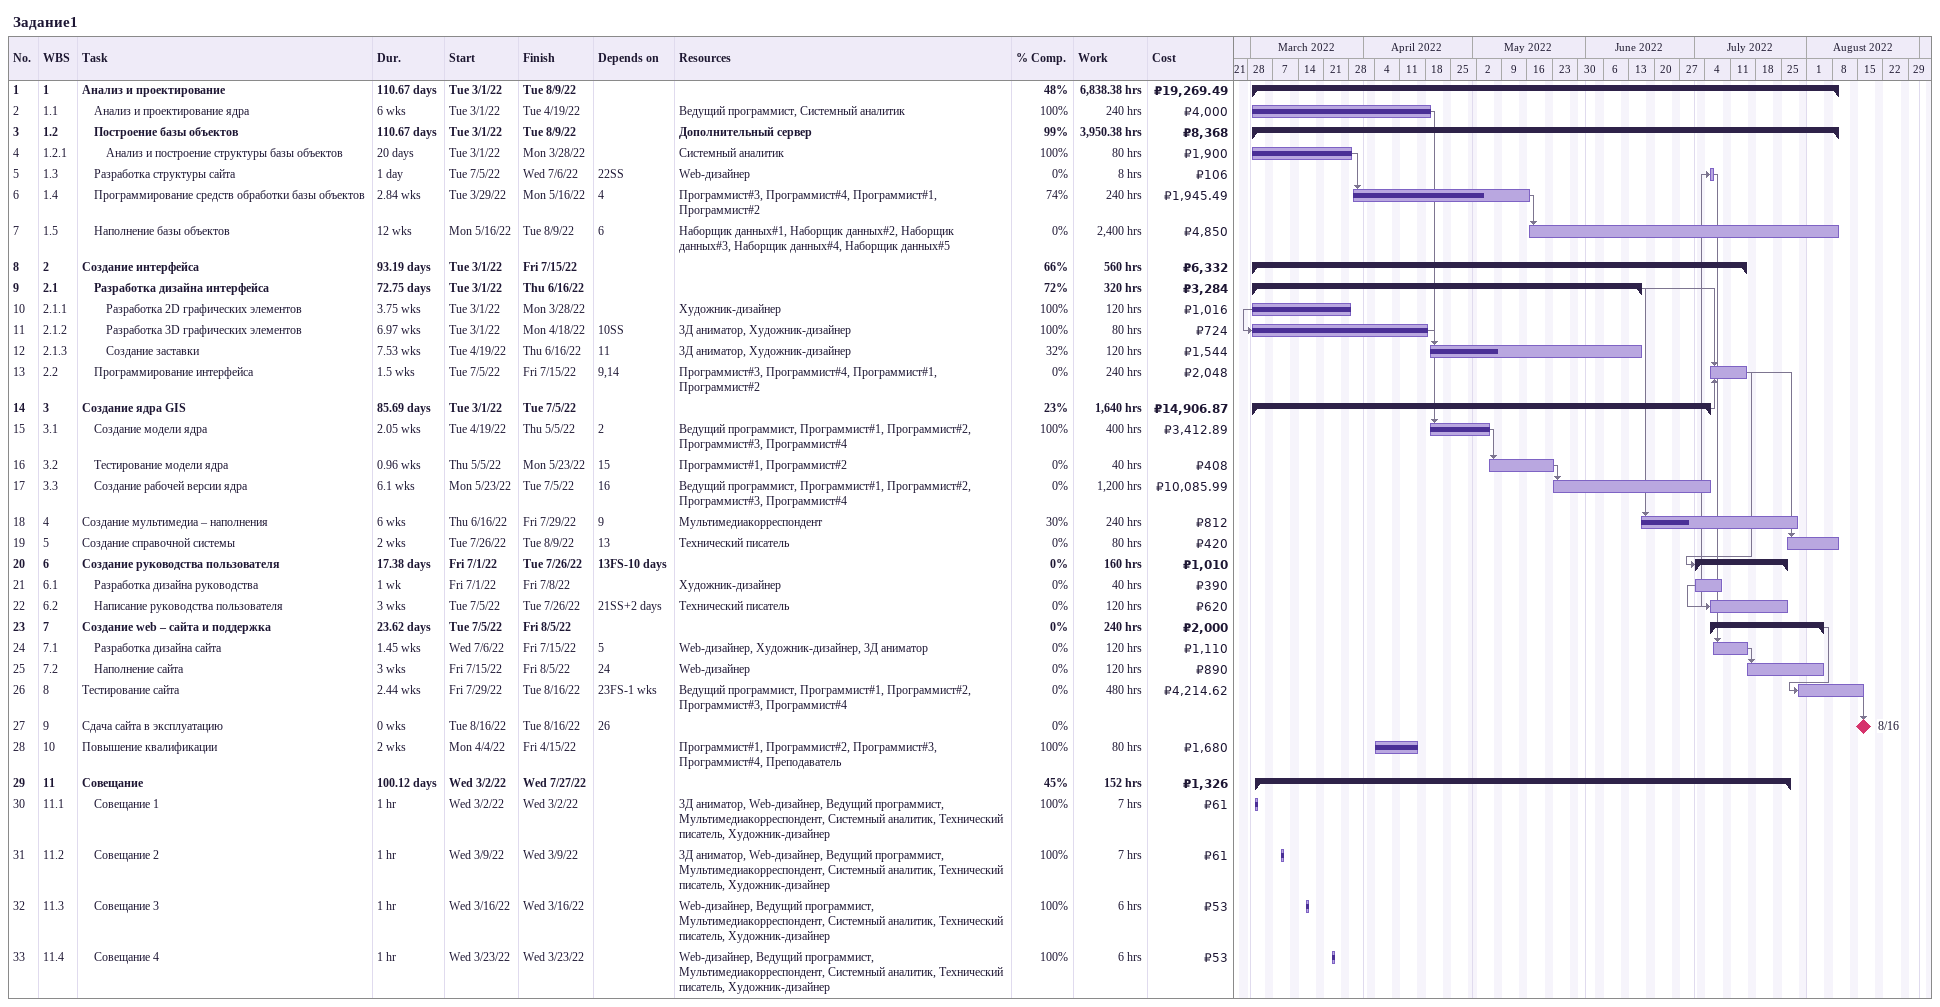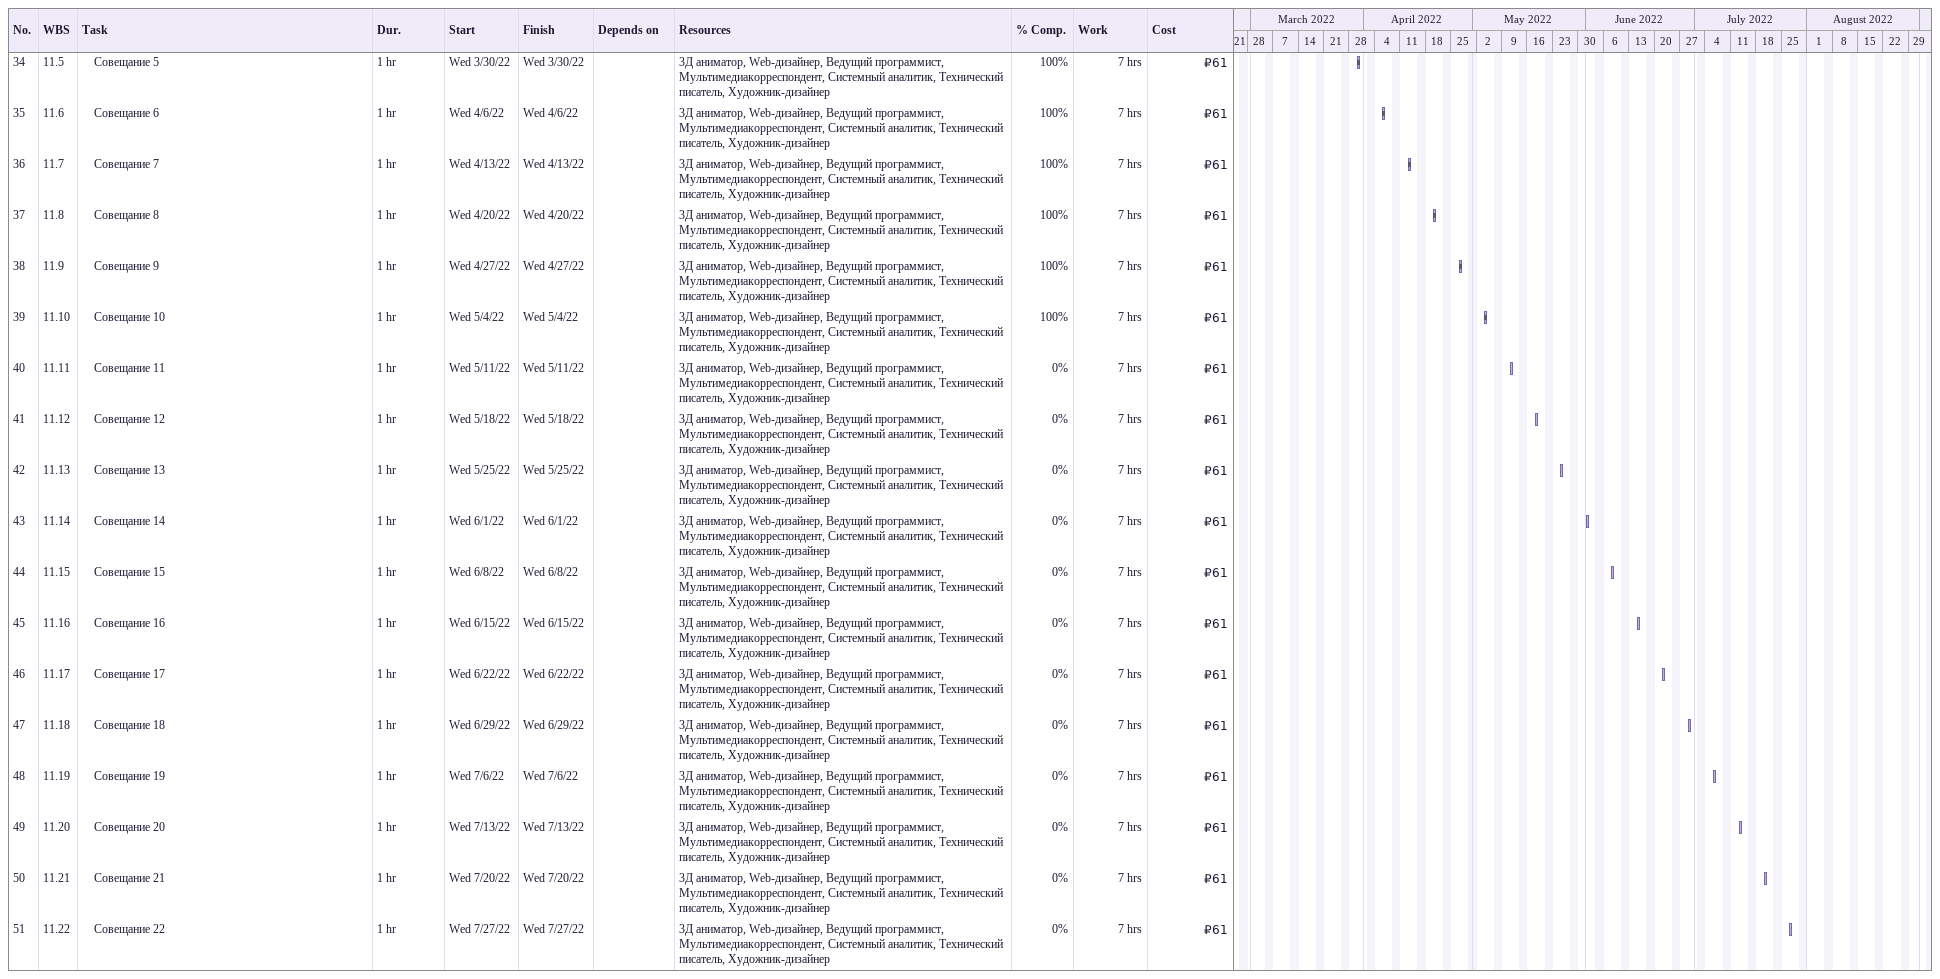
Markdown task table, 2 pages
Задание1

| ID | WBS | Task | Duration | Start | Finish | Predecessors | Resources | % complete | Work (h) | Cost (₽) |
|---|---|---|---|---|---|---|---|---|---|---|
| 1 | 1 | **Анализ и проектирование** | 110.67d | 2022-03-01 | 2022-08-09 |  |  | 48 | 6838.38 | 19269.49 |
| 2 | 1.1 | Анализ и проектирование ядра | 6w | 2022-03-01 | 2022-04-19 |  | Ведущий программист, Системный аналитик | 100 | 240 | 4000 |
| 3 | 1.2 | **Построение базы объектов** | 110.67d | 2022-03-01 | 2022-08-09 |  | Дополнительный сервер | 99 | 3950.38 | 8368 |
| 4 | 1.2.1 | Анализ и построение структуры базы объектов | 20d | 2022-03-01 | 2022-03-28 |  | Системный аналитик | 100 | 80 | 1900 |
| 5 | 1.3 | Разработка структуры сайта | 1d | 2022-07-05 | 2022-07-06 | 22SS | Web-дизайнер | 0 | 8 | 106 |
| 6 | 1.4 | Программирование средств обработки базы объектов | 2.84w | 2022-03-29 | 2022-05-16 | 4 | Программист#3, Программист#4, Программист#1, Программист#2 | 74 | 240 | 1945.49 |
| 7 | 1.5 | Наполнение базы объектов | 12w | 2022-05-16 | 2022-08-09 | 6 | Наборщик данных#1, Наборщик данных#2, Наборщик данных#3, Наборщик данных#4, Наборщик данных#5 | 0 | 2400 | 4850 |
| 8 | 2 | **Создание интерфейса** | 93.19d | 2022-03-01 | 2022-07-15 |  |  | 66 | 560 | 6332 |
| 9 | 2.1 | **Разработка дизайна интерфейса** | 72.75d | 2022-03-01 | 2022-06-16 |  |  | 72 | 320 | 3284 |
| 10 | 2.1.1 | Разработка 2D графических элементов | 3.75w | 2022-03-01 | 2022-03-28 |  | Художник-дизайнер | 100 | 120 | 1016 |
| 11 | 2.1.2 | Разработка 3D графических элементов | 6.97w | 2022-03-01 | 2022-04-18 | 10SS | 3Д аниматор, Художник-дизайнер | 100 | 80 | 724 |
| 12 | 2.1.3 | Создание заставки | 7.53w | 2022-04-19 | 2022-06-16 | 11 | 3Д аниматор, Художник-дизайнер | 32 | 120 | 1544 |
| 13 | 2.2 | Программирование интерфейса | 1.5w | 2022-07-05 | 2022-07-15 | 9, 14 | Программист#3, Программист#4, Программист#1, Программист#2 | 0 | 240 | 2048 |
| 14 | 3 | **Создание ядра GIS** | 85.69d | 2022-03-01 | 2022-07-05 |  |  | 23 | 1640 | 14906.87 |
| 15 | 3.1 | Создание модели ядра | 2.05w | 2022-04-19 | 2022-05-05 | 2 | Ведущий программист, Программист#1, Программист#2, Программист#3, Программист#4 | 100 | 400 | 3412.89 |
| 16 | 3.2 | Тестирование модели ядра | 0.96w | 2022-05-05 | 2022-05-23 | 15 | Программист#1, Программист#2 | 0 | 40 | 408 |
| 17 | 3.3 | Создание рабочей версии ядра | 6.1w | 2022-05-23 | 2022-07-05 | 16 | Ведущий программист, Программист#1, Программист#2, Программист#3, Программист#4 | 0 | 1200 | 10085.99 |
| 18 | 4 | Создание мультимедиа – наполнения | 6w | 2022-06-16 | 2022-07-29 | 9 | Мультимедиакорреспондент | 30 | 240 | 812 |
| 19 | 5 | Создание справочной системы | 2w | 2022-07-26 | 2022-08-09 | 13 | Технический писатель | 0 | 80 | 420 |
| 20 | 6 | **Создание руководства пользователя** | 17.38d | 2022-07-01 | 2022-07-26 | 13FS-10d |  | 0 | 160 | 1010 |
| 21 | 6.1 | Разработка дизайна руководства | 1w | 2022-07-01 | 2022-07-08 |  | Художник-дизайнер | 0 | 40 | 390 |
| 22 | 6.2 | Написание руководства пользователя | 3w | 2022-07-05 | 2022-07-26 | 21SS+2d | Технический писатель | 0 | 120 | 620 |
| 23 | 7 | **Создание web – сайта и поддержка** | 23.62d | 2022-07-05 | 2022-08-05 |  |  | 0 | 240 | 2000 |
| 24 | 7.1 | Разработка дизайна сайта | 1.45w | 2022-07-06 | 2022-07-15 | 5 | Web-дизайнер, Художник-дизайнер, 3Д аниматор | 0 | 120 | 1110 |
| 25 | 7.2 | Наполнение сайта | 3w | 2022-07-15 | 2022-08-05 | 24 | Web-дизайнер | 0 | 120 | 890 |
| 26 | 8 | Тестирование сайта | 2.44w | 2022-07-29 | 2022-08-16 | 23FS-1w | Ведущий программист, Программист#1, Программист#2, Программист#3, Программист#4 | 0 | 480 | 4214.62 |
| 27 | 9 | Сдача сайта в эксплуатацию | 0w | 2022-08-16 | 2022-08-16 | 26 |  | 0 |  |  |
| 28 | 10 | Повышение квалификации | 2w | 2022-04-04 | 2022-04-15 |  | Программист#1, Программист#2, Программист#3, Программист#4, Преподаватель | 100 | 80 | 1680 |
| 29 | 11 | **Совещание** | 100.12d | 2022-03-02 | 2022-07-27 |  |  | 45 | 152 | 1326 |
| 30 | 11.1 | Совещание 1 | 1h | 2022-03-02 | 2022-03-02 |  | 3Д аниматор, Web-дизайнер, Ведущий программист, Мультимедиакорреспондент, Системный аналитик, Технический писатель, Художник-дизайнер | 100 | 7 | 61 |
| 31 | 11.2 | Совещание 2 | 1h | 2022-03-09 | 2022-03-09 |  | 3Д аниматор, Web-дизайнер, Ведущий программист, Мультимедиакорреспондент, Системный аналитик, Технический писатель, Художник-дизайнер | 100 | 7 | 61 |
| 32 | 11.3 | Совещание 3 | 1h | 2022-03-16 | 2022-03-16 |  | Web-дизайнер, Ведущий программист, Мультимедиакорреспондент, Системный аналитик, Технический писатель, Художник-дизайнер | 100 | 6 | 53 |
| 33 | 11.4 | Совещание 4 | 1h | 2022-03-23 | 2022-03-23 |  | Web-дизайнер, Ведущий программист, Мультимедиакорреспондент, Системный аналитик, Технический писатель, Художник-дизайнер | 100 | 6 | 53 |
| 34 | 11.5 | Совещание 5 | 1h | 2022-03-30 | 2022-03-30 |  | 3Д аниматор, Web-дизайнер, Ведущий программист, Мультимедиакорреспондент, Системный аналитик, Технический писатель, Художник-дизайнер | 100 | 7 | 61 |
| 35 | 11.6 | Совещание 6 | 1h | 2022-04-06 | 2022-04-06 |  | 3Д аниматор, Web-дизайнер, Ведущий программист, Мультимедиакорреспондент, Системный аналитик, Технический писатель, Художник-дизайнер | 100 | 7 | 61 |
| 36 | 11.7 | Совещание 7 | 1h | 2022-04-13 | 2022-04-13 |  | 3Д аниматор, Web-дизайнер, Ведущий программист, Мультимедиакорреспондент, Системный аналитик, Технический писатель, Художник-дизайнер | 100 | 7 | 61 |
| 37 | 11.8 | Совещание 8 | 1h | 2022-04-20 | 2022-04-20 |  | 3Д аниматор, Web-дизайнер, Ведущий программист, Мультимедиакорреспондент, Системный аналитик, Технический писатель, Художник-дизайнер | 100 | 7 | 61 |
| 38 | 11.9 | Совещание 9 | 1h | 2022-04-27 | 2022-04-27 |  | 3Д аниматор, Web-дизайнер, Ведущий программист, Мультимедиакорреспондент, Системный аналитик, Технический писатель, Художник-дизайнер | 100 | 7 | 61 |
| 39 | 11.10 | Совещание 10 | 1h | 2022-05-04 | 2022-05-04 |  | 3Д аниматор, Web-дизайнер, Ведущий программист, Мультимедиакорреспондент, Системный аналитик, Технический писатель, Художник-дизайнер | 100 | 7 | 61 |
| 40 | 11.11 | Совещание 11 | 1h | 2022-05-11 | 2022-05-11 |  | 3Д аниматор, Web-дизайнер, Ведущий программист, Мультимедиакорреспондент, Системный аналитик, Технический писатель, Художник-дизайнер | 0 | 7 | 61 |
| 41 | 11.12 | Совещание 12 | 1h | 2022-05-18 | 2022-05-18 |  | 3Д аниматор, Web-дизайнер, Ведущий программист, Мультимедиакорреспондент, Системный аналитик, Технический писатель, Художник-дизайнер | 0 | 7 | 61 |
| 42 | 11.13 | Совещание 13 | 1h | 2022-05-25 | 2022-05-25 |  | 3Д аниматор, Web-дизайнер, Ведущий программист, Мультимедиакорреспондент, Системный аналитик, Технический писатель, Художник-дизайнер | 0 | 7 | 61 |
| 43 | 11.14 | Совещание 14 | 1h | 2022-06-01 | 2022-06-01 |  | 3Д аниматор, Web-дизайнер, Ведущий программист, Мультимедиакорреспондент, Системный аналитик, Технический писатель, Художник-дизайнер | 0 | 7 | 61 |
| 44 | 11.15 | Совещание 15 | 1h | 2022-06-08 | 2022-06-08 |  | 3Д аниматор, Web-дизайнер, Ведущий программист, Мультимедиакорреспондент, Системный аналитик, Технический писатель, Художник-дизайнер | 0 | 7 | 61 |
| 45 | 11.16 | Совещание 16 | 1h | 2022-06-15 | 2022-06-15 |  | 3Д аниматор, Web-дизайнер, Ведущий программист, Мультимедиакорреспондент, Системный аналитик, Технический писатель, Художник-дизайнер | 0 | 7 | 61 |
| 46 | 11.17 | Совещание 17 | 1h | 2022-06-22 | 2022-06-22 |  | 3Д аниматор, Web-дизайнер, Ведущий программист, Мультимедиакорреспондент, Системный аналитик, Технический писатель, Художник-дизайнер | 0 | 7 | 61 |
| 47 | 11.18 | Совещание 18 | 1h | 2022-06-29 | 2022-06-29 |  | 3Д аниматор, Web-дизайнер, Ведущий программист, Мультимедиакорреспондент, Системный аналитик, Технический писатель, Художник-дизайнер | 0 | 7 | 61 |
| 48 | 11.19 | Совещание 19 | 1h | 2022-07-06 | 2022-07-06 |  | 3Д аниматор, Web-дизайнер, Ведущий программист, Мультимедиакорреспондент, Системный аналитик, Технический писатель, Художник-дизайнер | 0 | 7 | 61 |
| 49 | 11.20 | Совещание 20 | 1h | 2022-07-13 | 2022-07-13 |  | 3Д аниматор, Web-дизайнер, Ведущий программист, Мультимедиакорреспондент, Системный аналитик, Технический писатель, Художник-дизайнер | 0 | 7 | 61 |
| 50 | 11.21 | Совещание 21 | 1h | 2022-07-20 | 2022-07-20 |  | 3Д аниматор, Web-дизайнер, Ведущий программист, Мультимедиакорреспондент, Системный аналитик, Технический писатель, Художник-дизайнер | 0 | 7 | 61 |
| 51 | 11.22 | Совещание 22 | 1h | 2022-07-27 | 2022-07-27 |  | 3Д аниматор, Web-дизайнер, Ведущий программист, Мультимедиакорреспондент, Системный аналитик, Технический писатель, Художник-дизайнер | 0 | 7 | 61 |
